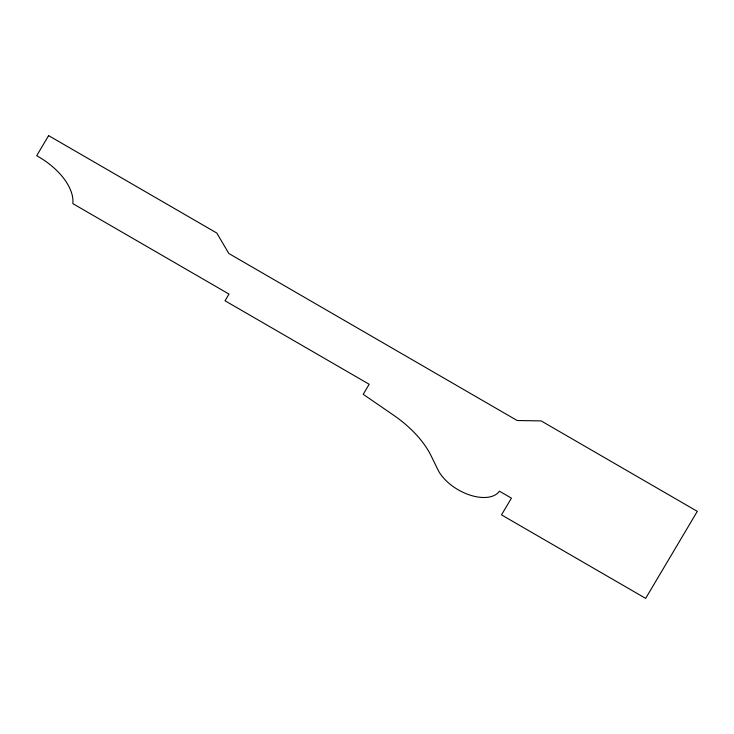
<?xml version="1.0" encoding="UTF-8"?>
<svg xmlns="http://www.w3.org/2000/svg" width="734" height="734" viewBox="0 0 734 734"><rect width="100%" height="100%" fill="white"/><g stroke="black" fill="none" stroke-linecap="round" stroke-linejoin="round"><path stroke-width="1.1" d="M48.618 135.625L36.7 155.709A55.362 31.039 29.8 0 1 72.831 203.621L228.999 294.077L225.026 300.766L369.174 384.258L363.211 394.305L393.635 415.233A84.667 47.471 29.8 0 1 431.234 456.053L438.115 470.155A36.232 20.313 29.8 0 0 469.164 494.817A36.232 20.313 29.8 0 0 499.423 491.184L511.433 498.147L501.496 514.873L645.654 598.375L697.3 511.359L541.132 420.903L517.158 420.509L228.852 253.514L216.796 233.036L48.618 135.625"/></g></svg>
